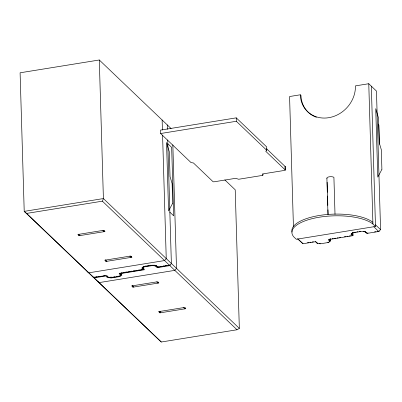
<?xml version="1.0" encoding="UTF-8"?>
<svg xmlns="http://www.w3.org/2000/svg" width="402" height="402" viewBox="0 0 402 402"><rect width="100%" height="100%" fill="white"/><g stroke="black" fill="none" stroke-linecap="round" stroke-linejoin="round"><path stroke-width="0.6" d="M285.33 170.016L265.722 151.258L266.802 150.363L266.702 146.941L236.245 117.856L160.498 130.102L160.599 133.524L191.056 162.609L193.417 162.946L212.975 181.624A0.92 0.337 -1.7 0 0 214.155 181.789L235.667 178.312L238.672 179.257L262.782 175.357L263.225 173.855L284.737 170.378A0.92 0.337 -1.7 0 0 285.33 170.016L285.229 166.594L266.521 148.695M239.336 328.389L103.404 198.568L24.215 211.372L26.627 213.417L102.374 201.171L103.404 198.568L99.294 59.988L20.1 72.792L24.215 211.372L161.272 342.012L237.024 329.766L239.336 328.389L235.22 189.809L224.824 179.88M143.74 269.038L143.991 268.747L143.64 268.41L142.765 268.109L144.228 266.903L152.479 265.566L155.674 266.018L155.594 266.476L157.373 267.642L169.86 265.621L171.373 263.481L167.704 139.946M104.59 230.617L104.128 231.673L102.847 230.452M131.519 256.335L131.057 257.396L129.776 256.169M158.448 282.058L157.986 283.114L156.705 281.887M185.377 307.776L184.915 308.831L183.634 307.61M143.871 266.345L142.253 267.682L143.238 268.094L143.499 268.34L143.212 268.601L144.464 269.727L120.379 273.621L120.942 274.159L120.786 274.541L121.886 275.063L120.108 276.531L111.133 277.978L107.244 277.43L106.771 276.983L106.927 276.596L105.731 275.988L94.113 277.867L92.179 276.28M352.649 232.723L352.7 234.522L352.413 234.778L353.056 235.391L351.82 235.592M365.549 231.939L365.267 232.195L365.524 232.446L367.116 233.371L378.739 231.492L380.573 229.658L376.458 91.078L368.765 83.727L355.423 85.882A29.416 25.768 -46.3 0 1 328.68 117.711A29.416 25.768 -46.3 0 1 300.314 94.792L289.571 96.53L293.445 226.959M330.524 239.019L330.575 240.813L328.625 242.456L320.374 243.793L317.178 243.341L316.902 242.547L315.193 241.512M353.077 232.522L351.454 233.858L352.7 234.522M120.886 275.074L120.012 274.772L119.188 273.455L143.273 269.561L142.71 269.023L142.866 268.642L141.76 268.119L143.544 266.652L152.514 265.199L156.408 265.752L156.875 266.199L156.554 266.425L157.916 267.194L170.121 264.968M160.599 133.524L236.346 121.278L266.802 150.363M79.154 235.713L104.987 231.537L103.706 230.311L77.872 234.487L79.154 235.713L78.244 234.14M106.083 261.431L131.916 257.255L130.635 256.029L104.801 260.21L106.083 261.431L105.173 259.858M375.493 226.467L296.299 239.27L293.736 236.823A42.346 15.452 -1.7 0 1 319.469 217.18A42.346 15.452 -1.7 0 1 372.93 224.02L375.493 226.467L371.332 86.179M145.102 266.149L146.333 265.948M147.564 265.747L148.79 265.551M150.021 265.35L151.252 265.154M354.303 232.326L355.534 232.125M356.765 231.929L357.996 231.728M359.227 231.527L360.453 231.331M94.691 277.159L93.505 277.355L106.279 275.541L108.053 276.707L107.977 277.164L111.173 277.616L119.424 276.28L121.374 274.636L121.052 274.33M95.882 276.968L97.073 276.777M98.264 276.586L99.45 276.39M103.615 275.717L104.801 275.526M121.007 272.908L122.238 272.707M123.474 272.506L127.183 271.908M128.414 271.707L129.65 271.511M130.886 271.31L132.122 271.109M133.353 270.913L134.59 270.712M135.826 270.511L137.062 270.31M138.298 270.114L139.529 269.913M140.765 269.712L143.856 269.214M159.413 266.697L157.629 266.983L156.061 266.018L156.348 265.762L156.026 265.456M160.604 266.506L161.795 266.315M162.986 266.119L164.172 265.928M165.363 265.737L166.554 265.541M307.465 242.763L308.656 242.572M309.841 242.376L311.032 242.185M312.223 241.994L313.409 241.798M330.826 238.984L329.59 239.185L329.59 240.406L330.575 240.813M332.062 238.783L333.293 238.587M334.529 238.386L335.765 238.185M337.002 237.984L338.238 237.788M339.469 237.587L340.705 237.386M344.408 236.788L345.645 236.587M346.881 236.391L348.117 236.19M349.353 235.989L350.584 235.788M366.835 233.165L368.021 232.969M374.563 231.914L375.754 231.723M376.945 231.527L379.322 231.145M297.53 238.783L302.992 243.738L315.48 241.718M112.369 277.169L109.957 277.199M113.6 276.968L114.831 276.767M116.062 276.571L117.294 276.37M118.52 276.174L119.751 275.973M327.725 242.351L328.952 242.15M133.012 287.154L158.845 282.973L157.564 281.752L131.73 285.928L133.012 287.154L132.102 285.581M159.946 312.872L185.774 308.696L184.493 307.47L158.659 311.645L159.946 312.872L159.031 311.299M366.559 232.833L365.926 232.763L366.081 232.376L365.232 231.632M315.836 242.125L316.203 242.155M363.458 231.381L364.639 231.547M365.609 231.929L361.715 231.381L352.745 232.828L350.966 234.296L352.067 234.818L351.911 235.2L352.474 235.738L328.389 239.632L329.213 240.949L330.087 241.25M317.982 243.21L316.796 243.044L316.505 242.23M319.163 243.376L320.344 243.542M153.664 265.119L154.845 265.29M120.685 274.305L119.771 273.109M106.997 275.973L107.56 276.3L107.274 276.561L107.595 276.867M87.048 271.385L88.822 272.817L164.569 260.566L166.242 258.581L162.574 135.047M97.309 281.179L99.078 282.611L174.83 270.365L176.498 268.375L172.835 144.846M300.314 94.792L300.957 95.405A29.416 25.768 -46.3 0 0 314.429 116.449M375.443 224.758L380.573 229.658M373.775 226.748L378.739 231.492M328.972 239.285L329.615 239.899L329.328 240.155L329.59 240.406M298.023 238.994L302.992 243.738M99.294 59.988L171.106 128.575M167.815 143.72L171.664 147.393L173.694 215.829L169.845 212.15M102.374 201.171L169.538 265.315M169.86 265.621L237.024 329.766M78.737 234.346L80.018 235.572M105.666 260.069L106.947 261.295M132.595 285.787L133.876 287.013M159.524 311.505L160.805 312.731L160.197 311.686M26.627 213.417L93.787 277.561M94.113 277.867L161.272 342.012M378.513 124.052L378.86 125.213L379.423 144.273M368.765 83.727L372.93 224.02M352.966 232.401L353.056 235.391M352.388 232.477L352.438 234.271M352.363 232.984L352.413 234.778M335.007 214.296L333.911 177.362A3.693 1.347 -1.7 0 0 329.293 176.795A3.693 1.347 -1.7 0 0 327.022 178.473M330.203 238.713L330.253 240.507M327.138 182.232L327.434 192.246M327.545 196.005L327.821 205.397M327.952 209.779L328.082 214.16M326.891 178.151L327.972 214.462M285.018 166.358L285.118 169.78M262.732 173.649L262.782 175.357M236.245 117.856L236.346 121.278M167.257 124.896L167.388 129.288M162.127 119.997L162.428 130.032M292.043 232.105A42.346 15.452 -1.7 0 1 323.479 214.894A42.346 15.452 -1.7 0 1 372.88 222.306M316.464 117.273A29.416 25.768 -46.3 0 1 314.932 116.675M285.229 166.594A0.92 0.337 -1.7 0 1 285.219 166.684M172.699 203.236L168.564 210.929L166.534 142.494L169.302 151.785L170.036 176.594L172.111 183.563L172.699 203.236M381.9 169.418L377.769 177.106L375.734 108.671L378.503 117.962L379.242 142.77L381.317 149.74L381.9 169.418"/></g></svg>
